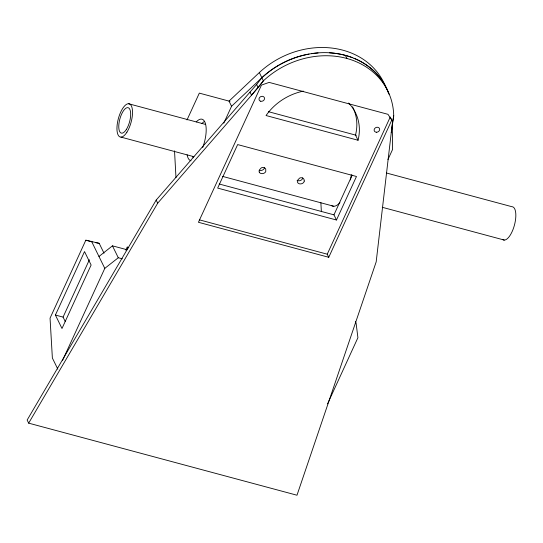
<?xml version="1.0" encoding="UTF-8"?>
<svg xmlns="http://www.w3.org/2000/svg" width="543" height="543" viewBox="0 0 543 543"><rect width="100%" height="100%" fill="white"/><g stroke="black" fill="none" stroke-linecap="round" stroke-linejoin="round"><path stroke-width="0.81" d="M391.245 132.723L393.723 115.863A80.642 68.099 -26.1 0 0 346.882 58.468L345.362 55.366A79.645 67.257 -26.1 0 0 261.875 77.751L231.556 106.272L223.784 123.193M393.723 115.863L392.311 123.634L376.177 261.882L296.987 495.223L28.67 423.146L27.15 420.044L156.167 200.089L256.629 84.491L261.875 77.751A80.14 67.678 -26.1 0 1 279.278 64.963M264.455 167.624L264.224 168.473A3.591 2.837 -17.3 0 1 259.527 170.393M302.716 177.9L302.492 178.749A3.591 2.837 -17.3 0 1 300.517 180.459A3.53 2.783 -17.3 0 1 297.075 180.351M104.025 253.208L99.186 243.325L85.828 240.189L50.051 318.164L52.372 358.027L57.836 369.186M55.406 315.055L84.525 251.585L91.115 265.032L61.99 328.501L55.406 315.055L63.069 317.105L65.269 321.592M63.069 317.105L89.385 259.758M62.431 360.695L104.792 268.378L118.286 257.742L122.351 258.828M125.833 250.147L127.232 247.099L128.759 247.513M187.016 119.942L199.329 93.124L229.981 101.358M336.484 220.01L217.662 188.088L237.644 144.574L356.473 176.489L336.484 220.01L333.959 214.838L352.19 175.138M390.865 118.252L391.774 120.112L328.759 257.294L327.246 254.192L390.254 117.01M387.953 159.52L392.548 149.515L392.324 125.29M327.558 403.863L357.912 337.705L356.072 322.956L355.339 321.47M28.67 423.146L157.687 203.191L258.149 87.593L263.396 80.859A79.645 67.257 -26.1 0 1 346.882 58.468M385.34 86.045A80.14 67.705 -26.1 0 0 259.33 72.565L229.024 101.1L231.556 106.272M98.969 256.479L112.455 245.843L127.123 249.766M95.935 242.707L99.186 243.325M85.828 240.189L91.964 241.832M268.412 111.682L356.289 135.288M348.592 103.027A52.461 44.302 -26.1 0 1 358.047 140.25L266.056 115.537A52.461 44.302 -26.1 0 1 303.327 91.122M128.487 103.713L205.478 124.395M386.487 173.013L511.805 206.679A17.2 6.618 -75 0 1 514.343 225.474A17.2 6.618 -75 0 1 502.669 239.531M120.994 137.114L193.892 156.696M382.272 207.297L504.311 240.074M222.562 176.387L333.796 206.265M219.202 184.009L333.959 214.838M199.362 219.84L327.246 254.192M328.759 257.294L198.439 222.284L261.448 85.102L269.145 82.4L387.974 114.322L391.774 120.112M127.232 247.099L127.836 248.341M112.455 245.843L118.286 257.742M91.516 241.268L104.792 268.378M358.047 140.25L355.516 135.078A52.461 44.302 -26.1 0 0 352.563 106.815M259.35 72.586L263.396 80.859L251.545 95.195L250.024 92.093M256.629 84.491L258.149 87.593M156.167 200.089L157.687 203.191M320.865 202.532L321.368 211.729M174.527 150.866L175.98 177.622M345.362 55.366A80.642 68.099 -26.1 0 1 388.679 93.525M196.233 121.951A21.503 8.274 -75 0 1 205.573 124.082A21.503 8.274 -75 0 1 202.695 147.506M191.041 160.782A21.503 8.274 -75 0 1 187.097 154.816M193.186 157.809A21.503 8.274 -75 0 1 192.846 156.357M201.982 123.499A21.503 8.274 -75 0 1 204.514 121.388M280.69 64.176A80.14 67.678 -26.1 0 1 308.981 54.124M311.465 53.709A80.14 67.678 -26.1 0 1 318.076 52.949M329.587 52.841A80.14 67.678 -26.1 0 1 352.434 57.66M353.955 58.257A80.14 67.678 -26.1 0 1 382.571 81.212M383.453 82.584A80.14 67.678 -26.1 0 1 389.012 94.258M259.228 172.083A3.591 2.837 -17.3 0 0 262.391 173.638A3.591 2.837 -17.3 0 0 265.758 171.602L265.731 169.09A3.53 3.129 -37.7 0 0 261.258 167.889L259.432 169.898A3.591 2.837 -17.3 0 0 259.31 172.104M351.348 174.656A26.96 10.371 -75 0 1 350.384 179.957M339.938 202.695A26.96 10.371 -75 0 1 331.814 205.79M304.243 181.029L304.019 181.878A3.591 2.837 -17.3 0 1 302.044 183.588A3.53 2.783 -17.3 0 1 297.571 182.387A3.591 2.837 -17.3 0 1 297.693 180.181L299.519 178.165A3.53 3.129 -37.7 0 1 303.999 179.366L304.243 181.029M260.708 101.236A2.858 2.416 -26.1 0 0 264.522 98.147A2.858 2.416 -26.1 0 0 260.07 97.041A2.858 2.416 -26.1 0 0 260.708 101.236M376.489 132.241A2.858 2.416 -26.1 0 0 379.482 128.515A2.858 2.416 -26.1 0 0 374.724 128.447A2.858 2.416 -26.1 0 0 376.489 132.241M126.926 132.159A17.2 6.618 -75 0 0 130.13 104.263A17.2 6.618 -75 0 0 117.166 124.822A17.2 6.618 -75 0 0 126.926 132.159M126.397 129.397A13.161 5.063 -75 0 0 128.847 108.05A13.161 5.063 -75 0 0 118.931 123.777A13.161 5.063 -75 0 0 126.397 129.397"/></g></svg>
